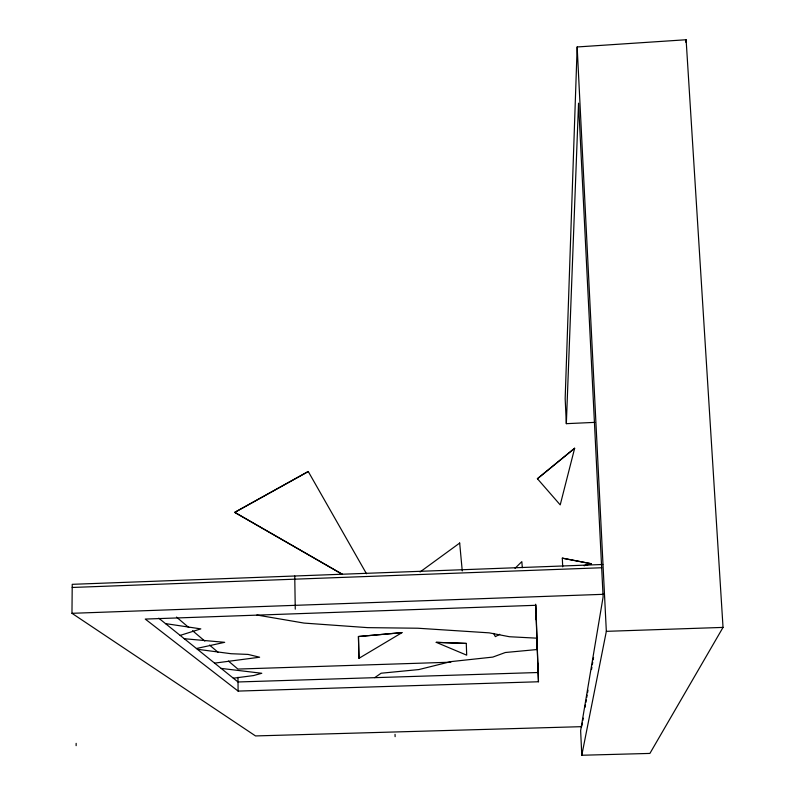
<?xml version="1.0" encoding="UTF-8"?>
<svg xmlns="http://www.w3.org/2000/svg" width="795" height="795" viewBox="0 0 795 795"><rect width="100%" height="100%" fill="white"/><g stroke="black" fill="none" stroke-linecap="round" stroke-linejoin="round"><path stroke-width="1.19" d="M581.771 726.66L255.513 735.931L71.967 613.313L72.226 584.325L602.829 564.48M76.131 745.67L76.151 743.355M566.338 423.665L578.541 103.171L603.117 596.926L580.638 730.665L581.791 755.25L649.903 753.422L723.033 627.404L686.115 39.75L577.16 46.965L565.166 398.603L566.338 423.665L594.799 422.374M562.313 558.15L591.023 563.685L562.313 558.15L562.701 566.815M574.656 448.241L537.42 478.729L574.656 448.241L560.217 504.885L537.42 478.729M685.737 42.205L686.115 39.75M581.98 725.447L582.397 723.013M582.805 720.588L583.222 718.153M585.08 707.222L585.498 704.797M585.905 702.373L586.322 699.938M586.74 697.513L587.147 695.078M587.565 692.654L587.982 690.219M591.49 669.579L591.907 667.144M592.325 664.719L592.732 662.295M593.149 659.86L593.557 657.435M581.791 755.25L606.337 631.339L577.16 46.965M515.021 568.316L521.828 561.628L522.305 567.68M420.048 571.973L459.689 543.055M374.693 677.668L381.123 673.216L418.876 669.559L450.815 661.629L492.821 657.087L505.352 652.506L537.281 649.515M358.466 636.586L358.962 658.32L401.982 632.661L358.436 636.527L401.952 632.611M366.495 573.761L308.251 471.524L234.734 512.368L342.228 574.248M499.737 634.311L495.335 636.636L493.645 633.386M180.147 635.404L200.817 628.885L165.499 623.608M196.435 648.511L224.687 642.32L184.271 638.723M214.6 663.129L259.627 657.217L248.05 654.414L231.116 653.719L197.398 649.286M233.323 678.205L253.575 675.561L261.793 673.276L221.159 668.406M72.206 587.465L601.745 567.749M71.967 613.313L604.319 594.282M606.337 631.339L723.033 627.404M450.854 662.195L237.894 669.062L228.443 661.072M538.473 681.762L535.84 605.293L145.256 619.076L238.102 691.084L538.473 681.762L538.086 672.51L238.013 681.971L158.752 618.182M436.226 642.34L466.277 643.394L466.695 655.169L436.226 642.34L466.297 643.453M536.893 638.176L509.496 636.735L489.203 632.85L417.872 628.229L367.757 627.643L304.008 623.081L256.874 615.022M342.188 574.189L234.734 512.368L308.251 471.524M176.47 617.079L188.753 627.484M192.529 630.683L204.822 641.078M209.542 645.073L218.049 652.268M459.669 542.975L462.253 570.939M537.678 662.98L537.778 665.365M535.711 604.22L538.086 672.51M536.009 616.006L536.138 619.722M536.794 638.325L537.181 649.485M395.045 734.332L395.115 736.677M358.436 636.527L358.923 658.27M294.746 576.007L295.263 609.169M237.973 677.28L238.102 691.084M591.023 563.685L583.997 565.682L591.013 563.764"/></g></svg>
